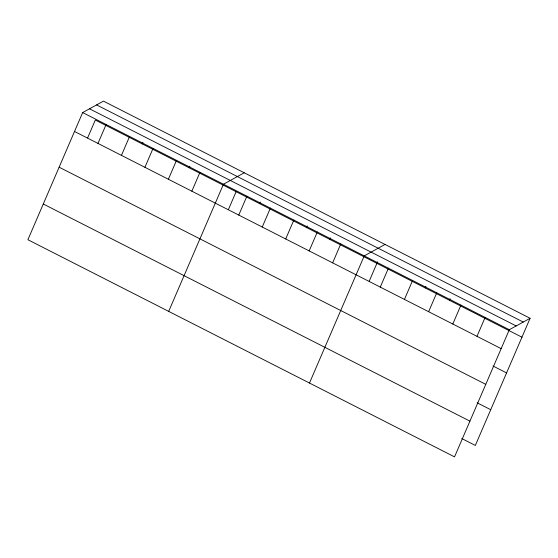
<?xml version="1.0" encoding="UTF-8"?>
<svg xmlns="http://www.w3.org/2000/svg" width="558" height="558" viewBox="0 0 558 558"><rect width="100%" height="100%" fill="white"/><g stroke="black" fill="none" stroke-linecap="round" stroke-linejoin="round"><path stroke-width="0.84" d="M82.661 112.57L27.9 239.724L454.54 456.876L509.301 329.722L530.1 318.276L103.46 101.124L82.661 112.57L509.301 329.722M87.627 137.896L95.313 120.033L521.96 337.185M97.985 143.42L106.125 124.511M121.449 155.361L129.589 136.459M142.248 143.922L142.925 142.346M144.913 167.309L153.059 148.4M168.376 179.251L176.523 160.341M189.176 167.805L189.859 166.228M191.847 191.192L199.987 172.289M168.69 311.385L223.451 184.231L244.251 172.785M228.417 209.55L236.111 191.694M238.775 215.081L246.915 196.172M259.575 203.635L260.251 202.059M262.239 227.022L270.386 208.12M285.703 238.97L293.85 220.061M306.502 227.524L307.179 225.948M309.167 250.912L317.314 232.002M329.966 239.466L330.65 237.889M332.638 262.853L340.778 243.944M309.481 383.046L364.241 255.892L385.041 244.446M369.208 281.211L377.578 261.779M380.277 287.105L388.417 268.196M404.452 299.409L412.599 280.5M425.252 287.963L425.928 286.387M428.628 311.713L436.775 292.804M449.427 300.267L450.104 298.69M452.803 324.017L460.95 305.114M476.985 336.321L485.125 317.418M530.1 318.276L475.339 445.43L461.738 438.511M96.597 104.904L523.237 322.057M89.524 108.796L516.164 325.942M74.521 131.479L501.161 348.631M492.972 365.985L506.573 372.904M59.134 167.198L485.774 384.35M477.125 402.785L490.726 409.712M43.287 204.005L469.927 421.15"/></g></svg>
